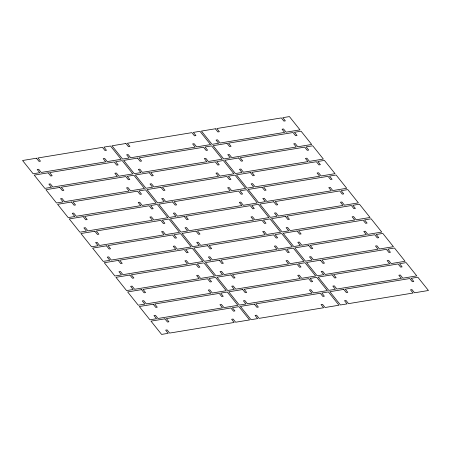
<?xml version="1.0" encoding="UTF-8"?>
<svg xmlns="http://www.w3.org/2000/svg" width="451" height="451" viewBox="0 0 451 451"><rect width="100%" height="100%" fill="white"/><g stroke="black" fill="none" stroke-linecap="round" stroke-linejoin="round"><path stroke-width="0.68" d="M36.48 158.216L22.55 160.505L33.165 173.782L39.761 172.694L37.213 169.508L38.679 169.266L41.227 172.457L105.743 161.836L103.194 158.651L104.66 158.408L107.208 161.599L121.139 159.304L110.523 146.028L103.927 147.116L106.475 150.301L105.004 150.544L102.462 147.359L37.946 157.974L40.494 161.159L39.028 161.402L36.48 158.216M125.919 143.497L111.989 145.786L122.604 159.062L129.2 157.974L126.652 154.789L128.118 154.552L130.666 157.737L195.182 147.116L192.633 143.931L194.099 143.689L196.647 146.879L210.578 144.585L199.962 131.309L193.366 132.397L195.914 135.582L194.449 135.824L191.9 132.639L127.385 143.255L129.933 146.44L128.467 146.682L125.919 143.497M215.358 128.777L201.428 131.066L212.043 144.343L218.639 143.255L216.091 140.069L217.562 139.833L220.105 143.018L284.62 132.397L282.072 129.212L283.538 128.969L286.086 132.16L300.016 129.865L289.401 116.589L282.805 117.677L285.353 120.862L283.888 121.105L281.339 117.92L216.824 128.535L219.372 131.72L217.906 131.963L215.358 128.777M48.156 172.818L34.225 175.112L44.841 188.383L51.437 187.3L48.888 184.115L50.354 183.873L52.902 187.058L117.418 176.442L114.87 173.252L116.335 173.015L118.884 176.2L132.814 173.906L122.198 160.629L115.603 161.717L118.151 164.903L116.685 165.145L114.137 161.96L49.621 172.575L52.169 175.76L50.704 176.003L48.156 172.818M137.594 158.098L123.664 160.393L134.28 173.663L140.875 172.581L138.327 169.396L139.799 169.153L142.341 172.338L206.857 161.723L204.309 158.532L205.774 158.295L208.323 161.481L222.253 159.186L211.637 145.91L205.042 146.998L207.59 150.183L206.124 150.425L203.576 147.24L139.06 157.856L141.608 161.041L140.143 161.283L137.594 158.098M227.033 143.379L213.103 145.673L223.719 158.944L230.314 157.861L227.772 154.676L229.238 154.434L231.786 157.619L296.296 147.003L293.748 143.813L295.213 143.576L297.761 146.761L311.692 144.467L301.076 131.19L294.48 132.278L297.029 135.463L295.563 135.706L293.015 132.521L228.499 143.136L231.047 146.321L229.582 146.564L227.033 143.379M59.831 187.419L45.901 189.713L56.516 202.989L63.112 201.901L60.564 198.716L62.035 198.474L64.578 201.659L129.093 191.044L126.545 187.858L128.011 187.616L130.559 190.801L144.489 188.507L133.874 175.236L127.278 176.318L129.826 179.504L128.36 179.746L125.812 176.561L61.297 187.176L63.845 190.361L62.379 190.604L59.831 187.419M149.27 172.699L135.339 174.994L145.955 188.27L152.551 187.182L150.008 183.997L151.474 183.754L154.022 186.94L218.532 176.324L215.984 173.139L217.45 172.896L219.998 176.082L233.928 173.787L223.313 160.517L216.717 161.599L219.265 164.784L217.799 165.027L215.251 161.841L150.735 172.457L153.284 175.648L151.818 175.884L149.27 172.699M238.709 157.98L224.778 160.274L235.394 173.55L241.995 172.462L239.447 169.277L240.913 169.035L243.461 172.22L307.971 161.605L305.423 158.419L306.894 158.177L309.437 161.362L323.367 159.068L312.752 145.797L306.156 146.879L308.704 150.065L307.238 150.307L304.69 147.122L240.174 157.737L242.723 160.928L241.257 161.165L238.709 157.98M71.506 202.02L57.576 204.314L68.191 217.591L74.787 216.503L72.245 213.317L73.71 213.075L76.258 216.26L140.768 205.645L138.22 202.46L139.686 202.217L142.234 205.402L156.164 203.113L145.549 189.837L138.953 190.92L141.501 194.11L140.035 194.347L137.487 191.162L72.972 201.783L75.52 204.968L74.054 205.211L71.506 202.02M160.945 187.3L147.015 189.595L157.63 202.871L164.232 201.783L161.684 198.598L163.149 198.355L165.697 201.541L230.207 190.925L227.659 187.74L229.131 187.498L231.673 190.683L245.603 188.394L234.988 175.118L228.392 176.206L230.94 179.391L229.474 179.628L226.926 176.442L162.411 187.064L164.959 190.249L163.493 190.491L160.945 187.3M250.384 172.581L236.454 174.875L247.069 188.152L253.671 187.064L251.122 183.878L252.588 183.636L255.136 186.821L319.646 176.206L317.104 173.021L318.569 172.778L321.112 175.963L335.042 173.674L324.427 160.398L317.831 161.486L320.379 164.671L318.913 164.908L316.365 161.723L251.85 172.344L254.398 175.529L252.932 175.772L250.384 172.581M83.181 216.627L69.251 218.915L79.866 232.192L86.468 231.104L83.92 227.918L85.386 227.682L87.934 230.867L152.444 220.246L149.895 217.061L151.367 216.818L153.909 220.009L167.84 217.715L157.224 204.438L150.628 205.526L153.177 208.712L151.711 208.954L149.163 205.769L84.647 216.384L87.195 219.569L85.729 219.812L83.181 216.627M172.62 201.907L158.69 204.196L169.305 217.472L175.907 216.384L173.359 213.199L174.825 212.962L177.373 216.147L241.883 205.526L239.34 202.341L240.806 202.099L243.348 205.29L257.279 202.995L246.663 189.719L240.067 190.807L242.615 193.992L241.15 194.234L238.602 191.049L174.086 201.665L176.634 204.85L175.168 205.092L172.62 201.907M262.059 187.188L248.135 189.476L258.744 202.753L265.346 201.67L262.798 198.479L264.263 198.243L266.812 201.428L331.322 190.807L328.779 187.622L330.245 187.379L332.793 190.57L346.718 188.276L336.108 174.999L329.506 176.087L332.054 179.272L330.589 179.515L328.04 176.33L263.525 186.945L266.073 190.13L264.607 190.373L262.059 187.188M94.857 231.228L80.926 233.522L91.542 246.793L98.143 245.71L95.595 242.525L97.061 242.283L99.609 245.468L164.119 234.853L161.576 231.662L163.042 231.425L165.585 234.61L179.515 232.316L168.9 219.039L162.304 220.127L164.852 223.313L163.386 223.555L160.838 220.37L96.322 230.985L98.87 234.17L97.405 234.413L94.857 231.228M184.296 216.508L170.371 218.803L180.981 232.073L187.582 230.991L185.034 227.806L186.5 227.563L189.048 230.749L253.558 220.133L251.015 216.942L252.481 216.705L255.029 219.891L268.954 217.596L258.344 204.32L251.743 205.408L254.291 208.593L252.825 208.836L250.277 205.65L185.761 216.266L188.309 219.451L186.844 219.693L184.296 216.508M273.734 201.789L259.81 204.083L270.42 217.354L277.021 216.271L274.473 213.086L275.939 212.844L278.487 216.029L343.002 205.414L340.454 202.223L341.92 201.986L344.468 205.171L358.393 202.877L347.783 189.6L341.182 190.688L343.73 193.874L342.264 194.116L339.716 190.931L275.206 201.546L277.748 204.731L276.283 204.974L273.734 201.789M106.532 245.829L92.607 248.123L103.217 261.4L109.819 260.312L107.27 257.126L108.736 256.884L111.284 260.069L175.794 249.454L173.252 246.269L174.717 246.026L177.266 249.211L191.19 246.917L180.58 233.646L173.979 234.729L176.527 237.914L175.061 238.156L172.513 234.971L107.998 245.586L110.546 248.777L109.08 249.014L106.532 245.829M195.971 231.109L182.046 233.404L192.656 246.68L199.257 245.592L196.709 242.407L198.175 242.164L200.723 245.35L265.239 234.734L262.691 231.549L264.156 231.307L266.704 234.492L280.629 232.197L270.019 218.927L263.418 220.009L265.966 223.194L264.5 223.437L261.952 220.251L197.442 230.867L199.985 234.058L198.519 234.294L195.971 231.109M285.415 216.39L271.485 218.684L282.1 231.961L288.696 230.873L286.148 227.687L287.614 227.445L290.162 230.63L354.678 220.015L352.13 216.83L353.595 216.587L356.143 219.772L370.074 217.478L359.458 204.207L352.857 205.29L355.405 208.475L353.939 208.717L351.391 205.532L286.881 216.147L289.424 219.338L287.958 219.575L285.415 216.39M118.207 260.43L104.282 262.724L114.892 276.001L121.494 274.913L118.946 271.727L120.411 271.485L122.96 274.67L187.475 264.055L184.927 260.87L186.393 260.627L188.941 263.812L202.865 261.524L192.256 248.247L185.654 249.33L188.202 252.521L186.737 252.757L184.188 249.572L119.678 260.193L122.221 263.378L120.755 263.621L118.207 260.43M207.652 245.71L193.721 248.005L204.337 261.281L210.933 260.193L208.385 257.008L209.85 256.766L212.398 259.951L276.914 249.335L274.366 246.15L275.832 245.908L278.38 249.093L292.31 246.804L281.695 233.528L275.093 234.616L277.641 237.801L276.175 238.038L273.627 234.853L209.117 245.474L211.66 248.659L210.194 248.901L207.652 245.71M297.091 230.991L283.16 233.285L293.776 246.562L300.372 245.474L297.823 242.288L299.289 242.046L301.837 245.231L366.353 234.616L363.805 231.431L365.271 231.188L367.819 234.373L381.749 232.085L371.134 218.808L364.532 219.896L367.08 223.082L365.614 223.318L363.066 220.133L298.556 230.754L301.105 233.939L299.633 234.182L297.091 230.991M129.888 275.037L115.958 277.326L126.573 290.602L133.169 289.514L130.621 286.329L132.087 286.092L134.635 289.277L199.15 278.656L196.602 275.471L198.068 275.228L200.616 278.419L214.546 276.125L203.931 262.848L197.329 263.936L199.878 267.122L198.412 267.364L195.864 264.179L131.354 274.794L133.896 277.979L132.431 278.222L129.888 275.037M219.327 260.317L205.397 262.606L216.012 275.882L222.608 274.794L220.06 271.609L221.526 271.372L224.074 274.558L288.589 263.936L286.041 260.751L287.507 260.509L290.055 263.7L303.985 261.405L293.37 248.129L286.768 249.217L289.317 252.402L287.851 252.645L285.303 249.459L220.793 260.075L223.341 263.26L221.869 263.502L219.327 260.317M308.766 245.598L294.836 247.887L305.451 261.163L312.047 260.08L309.499 256.89L310.964 256.653L313.513 259.838L378.028 249.217L375.48 246.032L376.946 245.789L379.494 248.98L393.424 246.686L382.809 233.409L376.213 234.497L378.755 237.683L377.29 237.925L374.742 234.74L310.232 245.355L312.78 248.54L311.314 248.783L308.766 245.598M141.563 289.638L127.633 291.932L138.248 305.203L144.844 304.121L142.296 300.935L143.762 300.693L146.31 303.878L210.826 293.263L208.277 290.072L209.743 289.835L212.291 293.02L226.222 290.726L215.606 277.45L209.005 278.538L211.553 281.723L210.087 281.965L207.539 278.78L143.029 289.395L145.577 292.581L144.106 292.823L141.563 289.638M231.002 274.918L217.072 277.213L227.687 290.483L234.283 289.401L231.735 286.216L233.201 285.973L235.749 289.159L300.265 278.543L297.716 275.352L299.182 275.116L301.73 278.301L315.661 276.006L305.045 262.73L298.449 263.818L300.992 267.003L299.526 267.246L296.978 264.06L232.468 274.676L235.016 277.861L233.55 278.104L231.002 274.918M320.441 260.199L306.511 262.493L317.126 275.764L323.722 274.682L321.174 271.496L322.64 271.254L325.188 274.439L389.703 263.824L387.155 260.639L388.621 260.396L391.169 263.581L405.099 261.287L394.484 248.011L387.888 249.099L390.436 252.284L388.965 252.526L386.422 249.341L321.907 259.956L324.455 263.142L322.989 263.384L320.441 260.199M153.239 304.239L139.308 306.533L149.924 319.81L156.52 318.722L153.971 315.537L155.437 315.294L157.985 318.479L222.501 307.864L219.953 304.679L221.418 304.436L223.967 307.621L237.897 305.327L227.281 292.056L220.686 293.139L223.228 296.324L221.762 296.566L219.214 293.381L154.704 303.997L157.252 307.187L155.787 307.424L153.239 304.239M242.677 289.519L228.747 291.814L239.363 305.09L245.958 304.002L243.41 300.817L244.876 300.575L247.424 303.76L311.94 293.144L309.392 289.959L310.857 289.717L313.406 292.902L327.336 290.607L316.72 277.337L310.125 278.419L312.673 281.604L311.201 281.847L308.659 278.662L244.143 289.277L246.691 292.468L245.226 292.705L242.677 289.519M332.116 274.8L318.186 277.094L328.802 290.371L335.397 289.283L332.849 286.097L334.315 285.855L336.863 289.04L401.379 278.425L398.831 275.24L400.296 274.997L402.844 278.182L416.775 275.888L406.159 262.617L399.563 263.7L402.112 266.885L400.646 267.127L398.098 263.942L333.582 274.558L336.13 277.748L334.665 277.985L332.116 274.8M164.914 318.84L150.984 321.135L161.599 334.411L168.195 333.323L165.647 330.138L167.112 329.895L169.661 333.08L234.176 322.465L231.628 319.28L233.094 319.037L235.642 322.223L249.572 319.934L238.957 306.657L232.361 307.745L234.909 310.931L233.438 311.167L230.895 307.982L166.38 318.603L168.928 321.788L167.462 322.031L164.914 318.84M254.353 304.121L240.422 306.415L251.038 319.691L257.634 318.603L255.086 315.418L256.551 315.176L259.099 318.361L323.615 307.745L321.067 304.56L322.533 304.318L325.081 307.503L339.011 305.214L328.396 291.938L321.8 293.026L324.348 296.211L322.882 296.448L320.334 293.263L255.818 303.884L258.367 307.069L256.901 307.311L254.353 304.121M343.792 289.401L329.861 291.696L340.477 304.972L347.073 303.884L344.525 300.699L345.996 300.456L348.538 303.641L413.054 293.026L410.506 289.841L411.972 289.598L414.52 292.784L428.45 290.495L417.835 277.218L411.239 278.306L413.787 281.492L412.321 281.734L409.773 278.543L345.257 289.164L347.806 292.349L346.34 292.592L343.792 289.401"/></g></svg>
